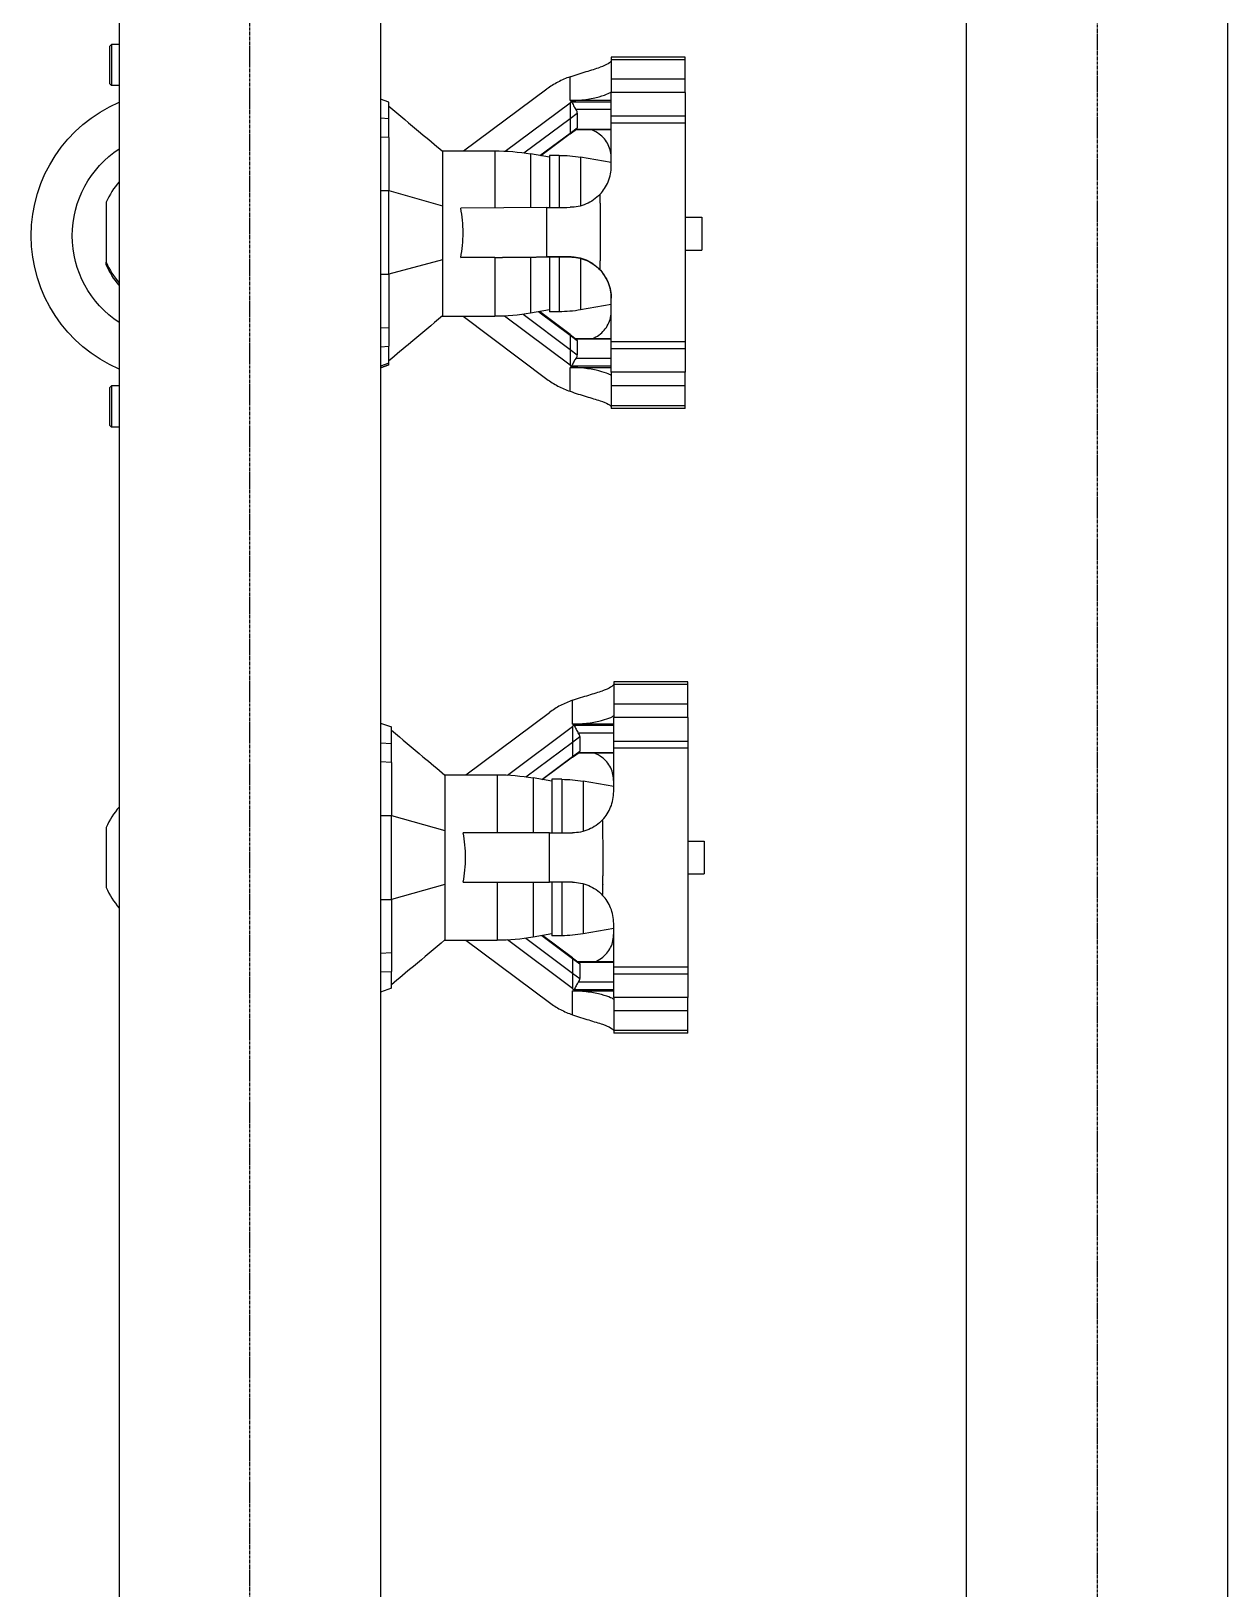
# Model space of a CAD drawing. Header units: millimetres. Extents: x 48717 to 75522, y 76128 to 88842.
# Drawn here: x 56907.1 to 57197.9, y 83534 to 83912.5 of the extents above; entities that cross this region are included whole.
import ezdxf

# ---------------------------------------------------------------- set-up
doc = ezdxf.new("R2010")
doc.units = ezdxf.units.MM
doc.linetypes.add('CENTER2', pattern=[1.125, 0.75, -0.125, 0.125, -0.125])
for name, color, linetype in [('Top (Plan) View2-CENTER', 1, 'CENTER2'), ('Top (Plan) View2-DV20-S1B-002a', 140, 'Continuous'), ('Top (Plan) View2-DV20-S1B-013a', 140, 'Continuous'), ('Top (Plan) View2-DV90-S1B-002a', 140, 'Continuous')]:
    doc.layers.add(name, color=color, linetype=linetype)

# ---------------------------------------------------------------- blocks, each defined once
blk = doc.blocks.new('*U729')
at = {"layer": 'Top (Plan) View2-DV20-S1B-013a', "color": 0, "linetype": 'ByBlock', "lineweight": -2}
for p, q in [((56926.15, 83908.82), (56926.65, 83909.32)), ((56926.15, 83908.82), (56926.15, 83899.82)), ((56926.65, 83909.32), (56926.65, 83899.32)), ((56928.5, 83909.32), (56926.65, 83909.32)), ((56926.15, 83899.82), (56926.65, 83899.32)), ((56928.5, 83899.32), (56926.65, 83899.32)), ((56926.15, 83825.82), (56926.65, 83826.32)), ((56926.15, 83825.82), (56926.15, 83816.82)), ((56926.65, 83826.32), (56926.65, 83816.32)), ((56928.5, 83826.32), (56926.65, 83826.32)), ((56926.15, 83816.82), (56926.65, 83816.32)), ((56928.5, 83816.32), (56926.65, 83816.32))]:
    blk.add_line(p, q, dxfattribs=at)
at = {"layer": 'Top (Plan) View2-DV20-S1B-013a', "color": 0, "linetype": 'ByBlock', "lineweight": -2, "extrusion": (0, 0, -1)}
for radius, start, end in [(35.25, 293.1258, 66.8742), (25.25, 303.2502, 56.7498)]:
    blk.add_arc((-56942.34, 83862.82), radius, start, end, dxfattribs=at)
blk = doc.blocks.new('*U731')
at = {"layer": 'Top (Plan) View2-DV20-S1B-013a', "color": 0, "linetype": 'ByBlock', "lineweight": -2}
for p, q in [((57048.65, 83754.43), (57048.65, 83753.74)), ((57066.65, 83754.43), (57048.65, 83754.43)), ((57048.65, 83753.74), (57048.65, 83748.98)), ((57066.65, 83753.74), (57048.65, 83753.74)), ((57066.65, 83753.74), (57066.65, 83754.43)), ((57066.65, 83748.98), (57066.65, 83753.74)), ((57038.65, 83744.16), (57038.65, 83749.94)), ((57012.73, 83731.84), (57033.03, 83746.98)), ((57048.65, 83748.98), (57048.65, 83745.73)), ((57066.65, 83748.98), (57048.65, 83748.98)), ((57066.65, 83745.73), (57066.65, 83748.98)), ((56992, 83744.42), (56994.65, 83743.46)), ((56994.65, 83739.39), (56994.65, 83743.46)), ((57022.81, 83731.78), (57038.65, 83743.59)), ((57048.65, 83744.16), (57038.65, 83744.16)), ((57039.01, 83743.86), (57038.65, 83743.59)), ((57038.65, 83743.59), (57038.65, 83739.8)), ((57039.01, 83743.86), (57048.65, 83743.86)), ((57048.65, 83740.05), (57048.65, 83745.73)), ((57066.65, 83745.73), (57048.65, 83745.73)), ((57066.65, 83745.73), (57066.65, 83740.05)), ((56994.65, 83739.39), (56992, 83739.53)), ((56994.65, 83734.81), (56994.65, 83739.39)), ((57027.32, 83731.35), (57038.65, 83739.8)), ((57038.65, 83739.8), (57040.42, 83741.12)), ((57038.65, 83739.8), (57038.65, 83736.27)), ((57040.05, 83742.04), (57048.65, 83742.04)), ((57040.42, 83741.12), (57040.42, 83737.59)), ((57048.65, 83738.28), (57048.65, 83740.05)), ((57048.65, 83740.05), (57066.65, 83740.05)), ((57048.65, 83727.74), (57048.65, 83738.28)), ((57066.65, 83738.28), (57048.65, 83738.28)), ((57066.65, 83740.05), (57066.65, 83738.28)), ((57066.65, 83738.28), (57066.65, 83685.19)), ((56994.65, 83734.81), (56992, 83734.95)), ((56994.65, 83734.81), (56994.65, 83721.91)), ((57031.18, 83730.7), (57038.65, 83736.27)), ((57038.65, 83736.09), (57031.37, 83730.67)), ((57038.65, 83736.27), (57040.42, 83737.59)), ((57038.65, 83736.09), (57040.24, 83737.28)), ((57038.65, 83736.27), (57038.65, 83736.09)), ((57048.65, 83737.11), (57040.02, 83737.11)), ((57048.65, 83737.17), (57040.09, 83737.17)), ((57007.65, 83731.84), (57007.65, 83691.64)), ((57007.65, 83731.84), (57020.36, 83731.84)), ((57020.36, 83731.84), (57020.36, 83717.74)), ((57029.04, 83731.08), (57029.04, 83717.74)), ((57033.65, 83730.26), (57029.04, 83731.08)), ((57033.65, 83730.74), (57033.65, 83717.74)), ((57036.02, 83730.74), (57033.65, 83730.74)), ((57036.02, 83730.74), (57036.02, 83717.74)), ((57041.23, 83730.28), (57041.23, 83718.08)), ((57048.65, 83728.97), (57041.23, 83730.28)), ((56992, 83721.91), (56994.65, 83721.91)), ((56994.65, 83701.56), (56994.65, 83721.91)), ((56994.65, 83721.91), (57007.65, 83718.27)), ((56925.34, 83719.03), (56925.34, 83704.44)), ((57033.03, 83717.74), (57012.08, 83717.74)), ((57066.65, 83715.74), (57070.65, 83715.74)), ((57070.65, 83715.74), (57070.65, 83707.74)), ((57007.65, 83705.22), (56994.65, 83701.56)), ((57012.08, 83705.74), (57033.03, 83705.74)), ((57020.36, 83705.74), (57020.36, 83691.64)), ((57029.04, 83705.74), (57029.04, 83692.4)), ((57033.65, 83705.74), (57033.65, 83692.74)), ((57036.02, 83705.74), (57036.02, 83692.74)), ((57041.23, 83705.4), (57041.23, 83693.19)), ((57066.65, 83707.74), (57070.65, 83707.74)), ((56992, 83701.56), (56994.65, 83701.56)), ((56994.65, 83701.56), (56994.65, 83688.66)), ((57033.65, 83693.21), (57029.04, 83692.4)), ((57048.65, 83694.5), (57041.23, 83693.19)), ((57048.65, 83685.19), (57048.65, 83695.74)), ((57007.65, 83691.64), (57020.36, 83691.64)), ((57012.73, 83691.64), (57033.03, 83676.49)), ((57038.65, 83679.88), (57022.81, 83691.7)), ((57027.32, 83692.12), (57038.65, 83683.67)), ((57031.18, 83692.77), (57038.65, 83687.2)), ((57038.65, 83687.38), (57031.37, 83692.81)), ((57036.02, 83692.74), (57033.65, 83692.74)), ((56992, 83688.52), (56994.65, 83688.66)), ((56994.65, 83688.66), (56994.65, 83684.08)), ((57038.65, 83687.38), (57038.65, 83687.2)), ((57038.65, 83687.38), (57040.24, 83686.19)), ((57038.65, 83687.2), (57040.42, 83685.88)), ((57038.65, 83687.2), (57038.65, 83683.67)), ((57048.65, 83686.36), (57040.02, 83686.36)), ((57040.09, 83686.3), (57048.65, 83686.3)), ((57040.42, 83685.88), (57040.42, 83682.35)), ((56992, 83683.94), (56994.65, 83684.08)), ((56994.65, 83680.02), (56994.65, 83684.08)), ((57038.65, 83683.67), (57038.65, 83679.88)), ((57038.65, 83683.67), (57040.42, 83682.35)), ((57048.65, 83683.42), (57048.65, 83685.19)), ((57048.65, 83685.19), (57066.65, 83685.19)), ((57048.65, 83677.75), (57048.65, 83683.42)), ((57066.65, 83683.42), (57048.65, 83683.42)), ((57066.65, 83685.19), (57066.65, 83683.42)), ((57066.65, 83683.42), (57066.65, 83677.75)), ((56994.65, 83680.02), (56992, 83679.05)), ((57038.65, 83679.88), (57039.01, 83679.61)), ((57038.65, 83673.53), (57038.65, 83679.31)), ((57038.65, 83679.31), (57048.65, 83679.31)), ((57048.65, 83679.61), (57039.01, 83679.61)), ((57048.65, 83681.43), (57040.05, 83681.43)), ((57048.65, 83677.75), (57048.65, 83674.49)), ((57066.65, 83677.75), (57048.65, 83677.75)), ((57066.65, 83674.49), (57066.65, 83677.75)), ((57048.65, 83674.49), (57048.65, 83669.73)), ((57066.65, 83674.49), (57048.65, 83674.49)), ((57066.65, 83669.73), (57066.65, 83674.49)), ((57048.65, 83669.73), (57048.65, 83669.04)), ((57066.65, 83669.73), (57048.65, 83669.73)), ((57066.65, 83669.04), (57048.65, 83669.04)), ((57066.65, 83669.04), (57066.65, 83669.73))]:
    blk.add_line(p, q, dxfattribs=at)
at = {"layer": 'Top (Plan) View2-DV20-S1B-013a', "color": 0, "linetype": 'ByBlock', "lineweight": -2, "extrusion": (0, 0, -1)}
for centre, radius, start, end in [((-57020.36, 83681.84), 50, 90, 100), ((-57036.02, 83700.74), 30, 90, 100), ((-57036.02, 83722.74), 30, 260, 270), ((-57020.36, 83741.64), 50, 260, 270)]:
    blk.add_arc(centre, radius, start, end, dxfattribs=at)
at = {"layer": 'Top (Plan) View2-DV20-S1B-013a', "color": 0, "linetype": 'ByBlock', "lineweight": -2}
for start, end in [(138.4477, 156.7685), (203.2315, 221.5523)]:
    blk.add_arc((56942.34, 83711.74), 18.5, start, end, dxfattribs=at)
for points, knots in [([(57048.65, 83753.83), (57048.65, 83753.83), (57048.65, 83753.83), (57048.65, 83753.65), (57048.41, 83753.39), (57047.44, 83752.83), (57046.76, 83752.53), (57045.96, 83752.26)], [-1.5402043, -1.5402043, -1.5402043, -1.5402043, -1.5402041, -1.5402041, -1.1455014, -1.1455014, -0.791493, -0.791493, -0.791493, -0.791493]), ([(57038.65, 83749.94), (57037.62, 83749.58), (57036.64, 83749.16), (57034.75, 83748.17), (57033.86, 83747.6), (57033.03, 83746.98)], [-0.6611909, -0.6611909, -0.6611909, -0.6611909, -0.3305686, -0.3305686, 0, 0, 0, 0]), ([(57038.65, 83749.94), (57039.29, 83750.16), (57039.95, 83750.38), (57041.28, 83750.81), (57041.94, 83751.01), (57043.2, 83751.4), (57043.79, 83751.58), (57044.94, 83751.93), (57045.48, 83752.1), (57045.96, 83752.26)], [-0.8375996, -0.8375996, -0.8375996, -0.8375996, -0.6288311, -0.6288311, -0.4189776, -0.4189776, -0.2149042, -0.2149042, -0.0000032, -0.0000032, -0.0000032, -0.0000032]), ([(57038.65, 83744.16), (57039.91, 83744.16), (57041.25, 83744.25), (57043.72, 83744.58), (57044.84, 83744.82), (57046.65, 83745.31), (57047.42, 83745.58), (57048.42, 83746.01), (57048.65, 83746.15), (57048.65, 83746.21)], [3.270837, 3.270837, 3.270837, 3.270837, 3.649795, 3.649795, 4.028754, 4.028754, 4.429728, 4.429728, 4.830702, 4.830702, 4.830702, 4.830702]), ([(56994.65, 83742.68), (56997.2, 83740.53), (56999.75, 83738.38), (57004.08, 83734.74), (57005.86, 83733.24), (57007.65, 83731.74)], [0, 0, 0, 0, 10, 10, 16.9913, 16.9913, 16.9913, 16.9913]), ([(57039.01, 83743.86), (57039.01, 83743.86), (57039.01, 83743.86), (57039.09, 83743.71), (57039.17, 83743.56), (57039.33, 83743.23), (57039.42, 83743.07), (57039.59, 83742.73), (57039.67, 83742.57), (57039.86, 83742.28), (57039.95, 83742.15), (57040.05, 83742.04)], [-0.0010666, -0.0010666, -0.0010666, -0.0010666, 0, 0, 0.0542511, 0.0542511, 0.1103417, 0.1103417, 0.1667335, 0.1667335, 0.2232064, 0.2232064, 0.2232064, 0.2232064]), ([(57040.42, 83741.12), (57040.42, 83741.19), (57040.41, 83741.27), (57040.38, 83741.42), (57040.36, 83741.51), (57040.27, 83741.74), (57040.17, 83741.89), (57040.05, 83742.04)], [-0.1434633, -0.1434633, -0.1434633, -0.1434633, -0.108994, -0.108994, -0.0720575, -0.0720575, -0.000001, -0.000001, -0.000001, -0.000001]), ([(57040.24, 83737.28), (57040.27, 83737.3), (57040.3, 83737.33), (57040.36, 83737.4), (57040.38, 83737.44), (57040.41, 83737.51), (57040.42, 83737.55), (57040.42, 83737.59)], [-0.1014161, -0.1014161, -0.1014161, -0.1014161, -0.0719797, -0.0719797, -0.0347207, -0.0347207, 0, 0, 0, 0]), ([(57048.65, 83730.21), (57048.65, 83731.34), (57048.42, 83732.5), (57047.42, 83734.56), (57046.65, 83735.45), (57045.21, 83736.5), (57044.63, 83736.83), (57043.99, 83737.11)], [-4.830701, -4.830701, -4.830701, -4.830701, -4.429727, -4.429727, -4.028753, -4.028753, -3.81145, -3.81145, -3.81145, -3.81145]), ([(57045.96, 83720.92), (57046.76, 83721.78), (57047.44, 83722.83), (57048.41, 83725.19), (57048.65, 83726.52), (57048.65, 83727.74)], [0.7914917, 0.7914917, 0.7914917, 0.7914917, 1.1455014, 1.1455014, 1.5402041, 1.5402041, 1.5402041, 1.5402041]), ([(57045.96, 83720.92), (57045.48, 83720.4), (57044.94, 83719.93), (57043.8, 83719.14), (57043.2, 83718.81), (57041.94, 83718.27), (57041.28, 83718.07), (57039.95, 83717.8), (57039.29, 83717.74), (57038.65, 83717.74)], [-0.8379701, -0.8379701, -0.8379701, -0.8379701, -0.6231612, -0.6231612, -0.4191763, -0.4191763, -0.2090872, -0.2090872, -0.0000881, -0.0000881, -0.0000881, -0.0000881]), ([(57012.08, 83705.74), (57012.46, 83707.66), (57012.65, 83709.68), (57012.65, 83713.79), (57012.46, 83715.81), (57012.08, 83717.74)], [0, 0, 0, 0, 0.615225, 0.615225, 1.230659, 1.230659, 1.230659, 1.230659]), ([(57033.03, 83705.74), (57033.02, 83706.09), (57033.02, 83706.44), (57033.02, 83706.79), (57033.02, 83708.43), (57033.02, 83710.08), (57033.02, 83711.74), (57033.02, 83713.39), (57033.02, 83715.04), (57033.02, 83716.68), (57033.02, 83717.03), (57033.02, 83717.38), (57033.03, 83717.74)], [0, 0, 0, 0, 0.088641, 0.088641, 0.088641, 0.5, 0.5, 0.5, 0.911359, 0.911359, 0.911359, 1, 1, 1, 1]), ([(57033.03, 83717.74), (57033.86, 83717.74), (57034.75, 83717.74), (57036.64, 83717.74), (57037.62, 83717.74), (57038.65, 83717.74)], [-0.6611566, -0.6611566, -0.6611566, -0.6611566, -0.3306067, -0.3306067, -0.0000033, -0.0000033, -0.0000033, -0.0000033]), ([(57038.65, 83705.74), (57037.62, 83705.74), (57036.64, 83705.74), (57034.75, 83705.74), (57033.86, 83705.74), (57033.03, 83705.74)], [-0.6611909, -0.6611909, -0.6611909, -0.6611909, -0.3305687, -0.3305687, 0, 0, 0, 0]), ([(57038.65, 83705.74), (57039.29, 83705.74), (57039.95, 83705.67), (57041.28, 83705.41), (57041.94, 83705.2), (57043.2, 83704.66), (57043.79, 83704.34), (57044.94, 83703.54), (57045.48, 83703.07), (57045.96, 83702.55)], [-0.8375955, -0.8375955, -0.8375955, -0.8375955, -0.6288282, -0.6288282, -0.4189741, -0.4189741, -0.214905, -0.214905, -0.0000004, -0.0000004, -0.0000004, -0.0000004]), ([(57048.65, 83695.74), (57048.65, 83696.95), (57048.41, 83698.29), (57047.44, 83700.65), (57046.76, 83701.69), (57045.96, 83702.55)], [-1.5402041, -1.5402041, -1.5402041, -1.5402041, -1.1455014, -1.1455014, -0.7914917, -0.7914917, -0.7914917, -0.7914917]), ([(57043.99, 83686.36), (57044.61, 83686.63), (57045.17, 83686.95), (57046.6, 83687.98), (57047.4, 83688.87), (57048.42, 83690.95), (57048.65, 83692.12), (57048.65, 83693.27)], [3.811106, 3.811106, 3.811106, 3.811106, 4.02014, 4.02014, 4.425431, 4.425431, 4.830722, 4.830722, 4.830722, 4.830722]), ([(57007.65, 83691.74), (57005.1, 83689.59), (57002.54, 83687.44), (56998.21, 83683.8), (56996.43, 83682.3), (56994.65, 83680.79)], [0, 0, 0, 0, 10, 10, 16.991539, 16.991539, 16.991539, 16.991539]), ([(57040.42, 83685.88), (57040.42, 83685.92), (57040.41, 83685.96), (57040.38, 83686.03), (57040.36, 83686.07), (57040.3, 83686.14), (57040.27, 83686.17), (57040.24, 83686.19)], [-0.1434633, -0.1434633, -0.1434633, -0.1434633, -0.108994, -0.108994, -0.0720575, -0.0720575, -0.0420811, -0.0420811, -0.0420811, -0.0420811]), ([(57040.05, 83681.43), (57040.17, 83681.58), (57040.27, 83681.73), (57040.36, 83681.96), (57040.38, 83682.04), (57040.41, 83682.2), (57040.42, 83682.28), (57040.42, 83682.35)], [-0.1435096, -0.1435096, -0.1435096, -0.1435096, -0.0719797, -0.0719797, -0.0347207, -0.0347207, 0, 0, 0, 0]), ([(57048.65, 83677.27), (57048.65, 83677.32), (57048.42, 83677.47), (57047.4, 83677.9), (57046.6, 83678.18), (57044.78, 83678.66), (57043.67, 83678.9), (57041.23, 83679.22), (57039.89, 83679.31), (57038.65, 83679.31)], [-4.832302, -4.832302, -4.832302, -4.832302, -4.427011, -4.427011, -4.021721, -4.021721, -3.647069, -3.647069, -3.272417, -3.272417, -3.272417, -3.272417]), ([(57040.05, 83681.43), (57039.95, 83681.32), (57039.86, 83681.19), (57039.67, 83680.9), (57039.59, 83680.74), (57039.42, 83680.41), (57039.33, 83680.24), (57039.17, 83679.91), (57039.09, 83679.76), (57039.01, 83679.61), (57039.01, 83679.61), (57039.01, 83679.61)], [0.000001, 0.000001, 0.000001, 0.000001, 0.0567147, 0.0567147, 0.1133473, 0.1133473, 0.169734, 0.169734, 0.2242638, 0.2242638, 0.2253351, 0.2253351, 0.2253351, 0.2253351]), ([(57033.03, 83676.49), (57033.86, 83675.87), (57034.75, 83675.31), (57036.64, 83674.31), (57037.62, 83673.89), (57038.65, 83673.53)], [-0.6611567, -0.6611567, -0.6611567, -0.6611567, -0.3306068, -0.3306068, -0.0000033, -0.0000033, -0.0000033, -0.0000033]), ([(57038.65, 83673.53), (57039.29, 83673.31), (57039.95, 83673.09), (57041.28, 83672.66), (57041.94, 83672.46), (57043.2, 83672.07), (57043.79, 83671.89), (57044.94, 83671.54), (57045.48, 83671.37), (57045.96, 83671.21)], [0.0000881, 0.0000881, 0.0000881, 0.0000881, 0.2089273, 0.2089273, 0.4188517, 0.4188517, 0.6229943, 0.6229943, 0.8379677, 0.8379677, 0.8379677, 0.8379677]), ([(57045.96, 83671.21), (57046.77, 83670.94), (57047.45, 83670.64), (57048.41, 83670.07), (57048.65, 83669.82), (57048.65, 83669.64)], [0.7915807, 0.7915807, 0.7915807, 0.7915807, 1.1482565, 1.1482565, 1.5401975, 1.5401975, 1.5401975, 1.5401975])]:
    blk.add_open_spline(points, degree=3, knots=knots, dxfattribs=at)
blk.add_rational_spline([(57045.96, 83702.55), (57045.97, 83702.77), (57045.97, 83702.98), (57045.98, 83703.61), (57045.99, 83704.04), (57046.01, 83704.88), (57046.02, 83705.31), (57046.09, 83709.71), (57046.09, 83713.76), (57046.02, 83718.16), (57046.01, 83718.59), (57045.99, 83719.44), (57045.98, 83719.86), (57045.97, 83720.49), (57045.97, 83720.7), (57045.96, 83720.92)], [0.999976347279, 0.999976360052, 0.999976373601, 0.999976416331, 0.99997651684, 0.999976447794, 0.999976416331, 0.999976123237, 0.999976123237, 0.999976416331, 0.999976447794, 0.99997651684, 0.999976416331, 0.9999763736, 0.999976360052, 0.999976347278], degree=3, knots=[0, 0, 0, 0, 0.035197, 0.035197, 0.104998, 0.104998, 0.174799, 0.174799, 0.825201, 0.825201, 0.895002, 0.895002, 0.964803, 0.964803, 1, 1, 1, 1], dxfattribs=at)
blk = doc.blocks.new('*U732')
at = {"layer": 'Top (Plan) View2-DV20-S1B-013a', "color": 0, "linetype": 'ByBlock', "lineweight": -2}
for p, q in [((57048.04, 83906.19), (57048.04, 83905.52)), ((57066.04, 83906.19), (57048.04, 83906.19)), ((57048.04, 83905.52), (57048.04, 83900.84)), ((57066.04, 83905.52), (57048.04, 83905.52)), ((57066.04, 83905.52), (57066.04, 83906.19)), ((57066.04, 83900.84), (57066.04, 83905.52)), ((57038.04, 83895.67), (57038.04, 83901.42)), ((57012.18, 83883.45), (57032.42, 83898.48)), ((57048.04, 83900.84), (57048.04, 83897.61)), ((57066.04, 83900.84), (57048.04, 83900.84)), ((57048.04, 83891.96), (57048.04, 83897.61)), ((57066.04, 83897.61), (57048.04, 83897.61)), ((57066.04, 83897.61), (57066.04, 83900.84)), ((57066.04, 83897.61), (57066.04, 83891.96)), ((56994.04, 83895.28), (56992, 83896.02)), ((56994.04, 83891.26), (56994.04, 83895.28)), ((57022.26, 83883.39), (57038.04, 83895.1)), ((57048.04, 83895.67), (57038.04, 83895.67)), ((57038.4, 83895.38), (57038.04, 83895.1)), ((57038.04, 83895.1), (57038.04, 83891.31)), ((57038.4, 83895.38), (57048.04, 83895.38)), ((57039.44, 83893.55), (57048.04, 83893.55)), ((56994.04, 83891.26), (56992, 83891.37)), ((56994.04, 83886.68), (56994.04, 83891.26)), ((57026.79, 83882.96), (57038.04, 83891.31)), ((57038.04, 83891.31), (57039.81, 83892.62)), ((57038.04, 83891.31), (57038.04, 83887.72)), ((57039.81, 83892.62), (57039.81, 83889.04)), ((57048.04, 83890.19), (57048.04, 83891.96)), ((57048.04, 83891.96), (57066.04, 83891.96)), ((57048.04, 83879.71), (57048.04, 83890.19)), ((57066.04, 83890.19), (57048.04, 83890.19)), ((57066.04, 83891.96), (57066.04, 83890.19)), ((57066.04, 83890.19), (57066.04, 83837.11)), ((56994.04, 83886.68), (56992, 83886.79)), ((56994.04, 83886.68), (56994.04, 83873.79)), ((57030.72, 83882.29), (57038.04, 83887.72)), ((57038.04, 83887.54), (57030.93, 83882.25)), ((57038.04, 83887.72), (57039.81, 83889.04)), ((57038.04, 83887.54), (57039.62, 83888.71)), ((57038.04, 83887.72), (57038.04, 83887.54)), ((57048.04, 83888.54), (57039.4, 83888.54)), ((57048.04, 83888.61), (57039.48, 83888.61)), ((57007.04, 83883.45), (57007.04, 83843.25)), ((57007.04, 83883.45), (57019.76, 83883.45)), ((57019.76, 83883.45), (57019.76, 83869.59)), ((57028.44, 83882.69), (57028.44, 83869.66)), ((57033.04, 83881.88), (57028.44, 83882.69)), ((57033.04, 83882.35), (57033.04, 83869.69)), ((57035.41, 83882.35), (57033.04, 83882.35)), ((57035.41, 83882.35), (57035.41, 83869.71)), ((57040.62, 83881.9), (57040.62, 83870.06)), ((57048.04, 83880.59), (57040.62, 83881.9)), ((56925.34, 83870.95), (56925.34, 83856.36)), ((56992, 83873.79), (56994.04, 83873.79)), ((56994.04, 83853.44), (56994.04, 83873.79)), ((56994.04, 83873.79), (57007.04, 83870.06)), ((57032.42, 83869.69), (57011.47, 83869.52)), ((57066.04, 83867.35), (57070.04, 83867.35)), ((57070.04, 83867.35), (57070.04, 83859.35)), ((56925.34, 83855.75), (56925.34, 83856.36)), ((57007.04, 83857), (56994.04, 83853.44)), ((57011.47, 83857.53), (57032.42, 83857.69)), ((57019.76, 83857.53), (57011.47, 83857.53)), ((57019.76, 83857.53), (57019.76, 83843.25)), ((57021.59, 83857.52), (57038.04, 83857.65)), ((57038.04, 83857.65), (57021.62, 83857.52)), ((57028.44, 83857.58), (57028.44, 83844.01)), ((57033.04, 83857.61), (57033.04, 83844.35)), ((57035.41, 83857.63), (57035.41, 83844.35)), ((57038.04, 83857.66), (57038.04, 83857.72)), ((57038.31, 83857.65), (57038.04, 83857.65)), ((57038.04, 83857.65), (57038.04, 83857.65)), ((57038.04, 83857.65), (57038.32, 83857.65)), ((57040.62, 83857.32), (57040.62, 83844.81)), ((57066.04, 83859.35), (57070.04, 83859.35)), ((57070.04, 83859.35), (57070.04, 83859.35)), ((56992, 83853.45), (56994.04, 83853.44)), ((56994.04, 83853.44), (56994.04, 83840.53)), ((57033.04, 83844.82), (57028.44, 83844.01)), ((57030.43, 83844.36), (57038.04, 83838.66)), ((57038.04, 83838.83), (57030.61, 83844.4)), ((57035.41, 83844.35), (57033.04, 83844.35)), ((57048.04, 83846.12), (57040.62, 83844.81)), ((57048.04, 83837.11), (57048.04, 83847.71)), ((56992, 83840.43), (56994.04, 83840.53)), ((56994.04, 83840.53), (56994.04, 83835.95)), ((57007.04, 83843.25), (57007.04, 83843.25)), ((57007.04, 83843.25), (57019.76, 83843.25)), ((57012.07, 83843.25), (57032.42, 83827.99)), ((57038.04, 83831.4), (57022.15, 83843.31)), ((57026.64, 83843.73), (57038.04, 83835.18)), ((57028.44, 83844.01), (57028.44, 83844.01)), ((57038.04, 83838.83), (57038.04, 83838.66)), ((57038.04, 83838.83), (57039.64, 83837.63)), ((57038.04, 83838.66), (57039.81, 83837.33)), ((57038.04, 83838.66), (57038.04, 83835.18)), ((57048.04, 83837.79), (57039.42, 83837.79)), ((57039.49, 83837.74), (57048.04, 83837.74)), ((57039.81, 83837.33), (57039.81, 83833.85)), ((57048.04, 83835.32), (57048.04, 83837.11)), ((57048.04, 83837.11), (57066.04, 83837.11)), ((57066.04, 83837.11), (57066.04, 83835.32)), ((56992, 83835.85), (56994.04, 83835.95)), ((56994.04, 83831.84), (56994.04, 83835.95)), ((57038.04, 83835.18), (57038.04, 83831.4)), ((57038.04, 83835.18), (57039.81, 83833.85)), ((57048.04, 83832.95), (57039.44, 83832.95)), ((57048.04, 83829.63), (57048.04, 83835.32)), ((57066.04, 83835.32), (57048.04, 83835.32)), ((57066.04, 83835.32), (57066.04, 83829.63)), ((56994.04, 83831.84), (56992, 83831.1)), ((56992, 83830.68), (56994.04, 83831.43)), ((56994.04, 83831.43), (56992, 83830.68)), ((56994.04, 83831.43), (56994.04, 83831.84)), ((56994.04, 83831.43), (56994.04, 83831.43)), ((57038.04, 83831.4), (57038.4, 83831.12)), ((57038.04, 83825.02), (57038.04, 83830.83)), ((57038.04, 83830.83), (57048.04, 83830.83)), ((57048.04, 83831.12), (57038.4, 83831.12)), ((57048.04, 83829.63), (57048.04, 83826.35)), ((57066.04, 83829.63), (57048.04, 83829.63)), ((57066.04, 83826.35), (57066.04, 83829.63)), ((57048.04, 83826.35), (57048.04, 83821.52)), ((57066.04, 83826.35), (57048.04, 83826.35)), ((57066.04, 83821.52), (57066.04, 83826.35)), ((57048.04, 83821.52), (57048.04, 83820.8)), ((57066.04, 83821.52), (57048.04, 83821.52)), ((57066.04, 83820.8), (57066.04, 83821.52)), ((57066.04, 83820.8), (57048.04, 83820.8))]:
    blk.add_line(p, q, dxfattribs=at)
at = {"layer": 'Top (Plan) View2-DV20-S1B-013a', "color": 0, "linetype": 'ByBlock', "lineweight": -2, "extrusion": (0, 0, -1)}
for centre, radius, start, end in [((-57019.76, 83833.45), 50, 90, 100), ((-57035.41, 83852.35), 30, 90, 100), ((-57035.41, 83874.35), 30, 260, 270), ((-57019.76, 83893.25), 50, 260, 270)]:
    blk.add_arc(centre, radius, start, end, dxfattribs=at)
at = {"layer": 'Top (Plan) View2-DV20-S1B-013a', "color": 0, "linetype": 'ByBlock', "lineweight": -2}
for start_param, end_param in [(2.416368, 2.736127), (3.547058, 3.866817)]:
    blk.add_ellipse((56942.34, 83863.66), major_axis=(18.5, 0), ratio=0.99996, start_param=start_param, end_param=end_param, dxfattribs=at)
at = {"layer": 'Top (Plan) View2-DV20-S1B-013a', "color": 0, "linetype": 'ByBlock', "lineweight": -2, "extrusion": (0, 0, -1)}
for centre, major_axis, ratio, start_param, end_param in [((56942.34, 83863.05), (-18.5, 0), 0.99996, 5.557961, 5.87772), ((57019.76, 83857.1), (-47.71, 0), 0.008963, 1.570794, 1.609264)]:
    blk.add_ellipse(centre, major_axis=major_axis, ratio=ratio, start_param=start_param, end_param=end_param, dxfattribs=at)
at = {"layer": 'Top (Plan) View2-DV20-S1B-013a', "color": 0, "linetype": 'ByBlock', "lineweight": -2}
for points, knots in [([(57048.04, 83905.4), (57048.04, 83905.4), (57048.04, 83905.4), (57048.04, 83905.21), (57047.8, 83904.93), (57046.83, 83904.34), (57046.16, 83904.04), (57045.35, 83903.76)], [-1.5402043, -1.5402043, -1.5402043, -1.5402043, -1.5402041, -1.5402041, -1.1455014, -1.1455014, -0.791493, -0.791493, -0.791493, -0.791493]), ([(57038.04, 83901.42), (57037.02, 83901.07), (57036.03, 83900.64), (57034.15, 83899.65), (57033.25, 83899.1), (57032.42, 83898.48)], [-0.6611909, -0.6611909, -0.6611909, -0.6611909, -0.3305686, -0.3305686, 0, 0, 0, 0]), ([(57038.04, 83901.42), (57038.69, 83901.64), (57039.34, 83901.86), (57040.67, 83902.29), (57041.33, 83902.49), (57042.59, 83902.88), (57043.19, 83903.07), (57044.33, 83903.43), (57044.87, 83903.6), (57045.35, 83903.76)], [-0.8375996, -0.8375996, -0.8375996, -0.8375996, -0.6288311, -0.6288311, -0.4189776, -0.4189776, -0.2149042, -0.2149042, -0.0000032, -0.0000032, -0.0000032, -0.0000032]), ([(57038.04, 83895.67), (57039.3, 83895.67), (57040.65, 83895.76), (57043.11, 83896.11), (57044.23, 83896.35), (57046.04, 83896.85), (57046.82, 83897.14), (57047.82, 83897.58), (57048.04, 83897.74), (57048.04, 83897.81)], [3.270837, 3.270837, 3.270837, 3.270837, 3.649795, 3.649795, 4.028754, 4.028754, 4.429728, 4.429728, 4.830702, 4.830702, 4.830702, 4.830702]), ([(56994.04, 83894.29), (56996.59, 83892.15), (56999.14, 83890), (57003.47, 83886.35), (57005.26, 83884.85), (57007.04, 83883.35)], [0, 0, 0, 0, 10, 10, 16.991305, 16.991305, 16.991305, 16.991305]), ([(57038.4, 83895.38), (57038.41, 83895.37), (57038.41, 83895.37), (57038.49, 83895.23), (57038.57, 83895.07), (57038.73, 83894.75), (57038.81, 83894.58), (57038.98, 83894.25), (57039.07, 83894.09), (57039.25, 83893.79), (57039.34, 83893.66), (57039.44, 83893.55)], [-0.0010666, -0.0010666, -0.0010666, -0.0010666, 0, 0, 0.0542511, 0.0542511, 0.1103417, 0.1103417, 0.1667335, 0.1667335, 0.2232064, 0.2232064, 0.2232064, 0.2232064]), ([(57039.81, 83892.62), (57039.81, 83892.7), (57039.8, 83892.77), (57039.78, 83892.93), (57039.75, 83893.01), (57039.66, 83893.25), (57039.57, 83893.4), (57039.44, 83893.55)], [-0.1434633, -0.1434633, -0.1434633, -0.1434633, -0.108994, -0.108994, -0.0720575, -0.0720575, -0.000001, -0.000001, -0.000001, -0.000001]), ([(57039.62, 83888.71), (57039.66, 83888.74), (57039.69, 83888.77), (57039.75, 83888.84), (57039.78, 83888.88), (57039.8, 83888.96), (57039.81, 83889), (57039.81, 83889.04)], [-0.1039937, -0.1039937, -0.1039937, -0.1039937, -0.0719797, -0.0719797, -0.0347207, -0.0347207, 0, 0, 0, 0]), ([(57048.04, 83881.56), (57048.04, 83882.7), (57047.82, 83883.87), (57046.82, 83885.94), (57046.04, 83886.84), (57044.59, 83887.91), (57043.99, 83888.25), (57043.33, 83888.54)], [-4.830701, -4.830701, -4.830701, -4.830701, -4.429727, -4.429727, -4.028753, -4.028753, -3.805347, -3.805347, -3.805347, -3.805347]), ([(57045.35, 83872.91), (57046.16, 83873.77), (57046.83, 83874.81), (57047.8, 83877.16), (57048.04, 83878.49), (57048.04, 83879.71)], [0.7914917, 0.7914917, 0.7914917, 0.7914917, 1.1455014, 1.1455014, 1.5402041, 1.5402041, 1.5402041, 1.5402041]), ([(57045.35, 83872.91), (57044.87, 83872.39), (57044.33, 83871.92), (57043.19, 83871.13), (57042.59, 83870.8), (57041.33, 83870.26), (57040.67, 83870.05), (57039.35, 83869.78), (57038.69, 83869.72), (57038.04, 83869.72)], [-0.8379701, -0.8379701, -0.8379701, -0.8379701, -0.6231612, -0.6231612, -0.4191763, -0.4191763, -0.2090872, -0.2090872, -0.0000881, -0.0000881, -0.0000881, -0.0000881]), ([(57011.47, 83857.53), (57011.85, 83859.45), (57012.04, 83861.48), (57012.04, 83865.58), (57011.85, 83867.61), (57011.47, 83869.52)], [0, 0, 0, 0, 0.615225, 0.615225, 1.230659, 1.230659, 1.230659, 1.230659]), ([(57032.42, 83857.69), (57032.42, 83858.04), (57032.42, 83858.39), (57032.42, 83858.74), (57032.41, 83860.38), (57032.41, 83862.04), (57032.41, 83863.69), (57032.41, 83865.34), (57032.41, 83867), (57032.42, 83868.63), (57032.42, 83868.98), (57032.42, 83869.34), (57032.42, 83869.69)], [0, 0, 0, 0, 0.088641, 0.088641, 0.088641, 0.5, 0.5, 0.5, 0.911359, 0.911359, 0.911359, 1, 1, 1, 1]), ([(57032.42, 83869.69), (57033.25, 83869.69), (57034.15, 83869.7), (57036.03, 83869.71), (57037.02, 83869.71), (57038.04, 83869.72)], [-0.6611566, -0.6611566, -0.6611566, -0.6611566, -0.3306067, -0.3306067, -0.0000033, -0.0000033, -0.0000033, -0.0000033]), ([(57038.04, 83857.72), (57037.02, 83857.71), (57036.03, 83857.71), (57034.15, 83857.7), (57033.25, 83857.69), (57032.42, 83857.69)], [-0.6611909, -0.6611909, -0.6611909, -0.6611909, -0.3305687, -0.3305687, 0, 0, 0, 0]), ([(57038.04, 83857.72), (57038.69, 83857.72), (57039.34, 83857.66), (57040.67, 83857.4), (57041.33, 83857.19), (57042.59, 83856.66), (57043.19, 83856.33), (57044.33, 83855.53), (57044.87, 83855.06), (57045.35, 83854.54)], [-0.8375955, -0.8375955, -0.8375955, -0.8375955, -0.6288282, -0.6288282, -0.4189741, -0.4189741, -0.214905, -0.214905, -0.0000004, -0.0000004, -0.0000004, -0.0000004]), ([(57038.04, 83857.66), (57039.29, 83857.66), (57040.62, 83857.41), (57043.06, 83856.4), (57044.18, 83855.65), (57046, 83853.85), (57046.79, 83852.67), (57047.81, 83850.16), (57048.04, 83848.83), (57048.04, 83847.63)], [-3.270837, -3.270837, -3.270837, -3.270837, -2.896185, -2.896185, -2.521533, -2.521533, -2.116243, -2.116243, -1.710952, -1.710952, -1.710952, -1.710952]), ([(57048.04, 83847.71), (57048.04, 83848.93), (57047.8, 83850.27), (57046.83, 83852.63), (57046.16, 83853.68), (57045.35, 83854.54)], [-1.5402041, -1.5402041, -1.5402041, -1.5402041, -1.1455014, -1.1455014, -0.7914917, -0.7914917, -0.7914917, -0.7914917]), ([(57043.44, 83837.79), (57044.03, 83838.05), (57044.58, 83838.36), (57046, 83839.37), (57046.79, 83840.26), (57047.81, 83842.32), (57048.04, 83843.49), (57048.04, 83844.62)], [3.817296, 3.817296, 3.817296, 3.817296, 4.02014, 4.02014, 4.425431, 4.425431, 4.830722, 4.830722, 4.830722, 4.830722]), ([(57007.04, 83843.35), (57004.49, 83841.21), (57001.94, 83839.06), (56997.61, 83835.41), (56995.82, 83833.91), (56994.04, 83832.41)], [0, 0, 0, 0, 10, 10, 16.991552, 16.991552, 16.991552, 16.991552]), ([(57039.81, 83837.33), (57039.81, 83837.37), (57039.8, 83837.4), (57039.78, 83837.48), (57039.75, 83837.52), (57039.7, 83837.58), (57039.67, 83837.6), (57039.64, 83837.63)], [-0.14346327, -0.14346327, -0.14346327, -0.14346327, -0.10899403, -0.10899403, -0.07205747, -0.07205747, -0.04465961, -0.04465961, -0.04465961, -0.04465961]), ([(57039.44, 83832.95), (57039.34, 83832.84), (57039.25, 83832.71), (57039.07, 83832.41), (57038.98, 83832.25), (57038.81, 83831.92), (57038.73, 83831.75), (57038.57, 83831.43), (57038.49, 83831.27), (57038.41, 83831.13), (57038.41, 83831.12), (57038.4, 83831.12)], [0.000001, 0.000001, 0.000001, 0.000001, 0.0567147, 0.0567147, 0.1133473, 0.1133473, 0.169734, 0.169734, 0.2242638, 0.2242638, 0.2253351, 0.2253351, 0.2253351, 0.2253351]), ([(57039.44, 83832.95), (57039.57, 83833.09), (57039.66, 83833.24), (57039.75, 83833.47), (57039.78, 83833.55), (57039.8, 83833.71), (57039.81, 83833.78), (57039.81, 83833.85)], [-0.1435096, -0.1435096, -0.1435096, -0.1435096, -0.0719797, -0.0719797, -0.0347207, -0.0347207, 0, 0, 0, 0]), ([(57048.04, 83828.87), (57048.04, 83828.91), (57047.81, 83829.05), (57046.79, 83829.46), (57046, 83829.72), (57044.18, 83830.19), (57043.06, 83830.42), (57040.62, 83830.74), (57039.29, 83830.83), (57038.04, 83830.83)], [-4.832302, -4.832302, -4.832302, -4.832302, -4.427011, -4.427011, -4.021721, -4.021721, -3.647069, -3.647069, -3.272417, -3.272417, -3.272417, -3.272417]), ([(57032.42, 83827.99), (57033.25, 83827.36), (57034.15, 83826.8), (57036.03, 83825.8), (57037.02, 83825.37), (57038.04, 83825.02)], [-0.6611567, -0.6611567, -0.6611567, -0.6611567, -0.3306068, -0.3306068, -0.0000033, -0.0000033, -0.0000033, -0.0000033]), ([(57038.04, 83825.02), (57038.69, 83824.79), (57039.34, 83824.57), (57040.67, 83824.15), (57041.33, 83823.94), (57042.59, 83823.56), (57043.19, 83823.38), (57044.33, 83823.03), (57044.87, 83822.87), (57045.35, 83822.71)], [0.0000881, 0.0000881, 0.0000881, 0.0000881, 0.2089273, 0.2089273, 0.4188517, 0.4188517, 0.6229943, 0.6229943, 0.8379677, 0.8379677, 0.8379677, 0.8379677]), ([(57045.35, 83822.71), (57046.16, 83822.45), (57046.84, 83822.16), (57047.81, 83821.62), (57048.04, 83821.37), (57048.04, 83821.2)], [0.7915807, 0.7915807, 0.7915807, 0.7915807, 1.1482565, 1.1482565, 1.5401975, 1.5401975, 1.5401975, 1.5401975])]:
    blk.add_open_spline(points, degree=3, knots=knots, dxfattribs=at)
blk.add_rational_spline([(57045.35, 83854.54), (57045.36, 83854.76), (57045.36, 83854.97), (57045.38, 83855.6), (57045.39, 83856.03), (57045.4, 83856.88), (57045.41, 83857.3), (57045.48, 83861.71), (57045.48, 83865.76), (57045.41, 83870.16), (57045.4, 83870.58), (57045.39, 83871.43), (57045.38, 83871.85), (57045.36, 83872.48), (57045.36, 83872.69), (57045.35, 83872.91)], [0.999976347279, 0.999976360052, 0.999976373601, 0.999976416331, 0.99997651684, 0.999976447794, 0.999976416331, 0.999976123237, 0.999976123237, 0.999976416331, 0.999976447794, 0.99997651684, 0.999976416331, 0.9999763736, 0.999976360052, 0.999976347278], degree=3, knots=[0, 0, 0, 0, 0.035197, 0.035197, 0.104998, 0.104998, 0.174799, 0.174799, 0.825201, 0.825201, 0.895002, 0.895002, 0.964803, 0.964803, 1, 1, 1, 1], dxfattribs=at)
blk.add_open_spline([(57021.62, 83857.52), (57021.61, 83857.52), (57021.6, 83857.52), (57021.59, 83857.52)], degree=3, dxfattribs=at)
blk = doc.blocks.new('*U739')
at = {"layer": 'Top (Plan) View2-CENTER'}
blk.add_line((56960.25, 82801.16), (56960.25, 84066.41), dxfattribs=at)
at = {"layer": 'Top (Plan) View2-DV90-S1B-002a', "color": 0, "linetype": 'ByBlock', "lineweight": -2}
for p, q in [((56928.5, 84214.43), (56928.5, 82800.84)), ((56992, 84066.41), (56992, 82800.84))]:
    blk.add_line(p, q, dxfattribs=at)
blk = doc.blocks.new('*U758')
at = {"layer": 'Top (Plan) View2-CENTER'}
blk.add_line((57166.13, 84121.16), (57166.13, 83192.66), dxfattribs=at)
at = {"layer": 'Top (Plan) View2-DV20-S1B-002a', "color": 0, "linetype": 'ByBlock', "lineweight": -2}
for p, q in [((57134.38, 83192.66), (57134.38, 84121.48)), ((57197.88, 83192.66), (57197.88, 84121.48))]:
    blk.add_line(p, q, dxfattribs=at)

msp = doc.modelspace()

# ---------------------------------------------------------------- block references
at = {"layer": 'Top (Plan) View2-DV20-S1B-002a'}
msp.add_blockref('*U758', (0, 0), dxfattribs=at)
at = {"layer": 'Top (Plan) View2-DV20-S1B-013a'}
for name in ['*U729', '*U732', '*U731']:
    msp.add_blockref(name, (0, 0), dxfattribs=at)
at = {"layer": 'Top (Plan) View2-DV90-S1B-002a'}
msp.add_blockref('*U739', (0, 0), dxfattribs=at)

doc.saveas('drawing.dxf')
